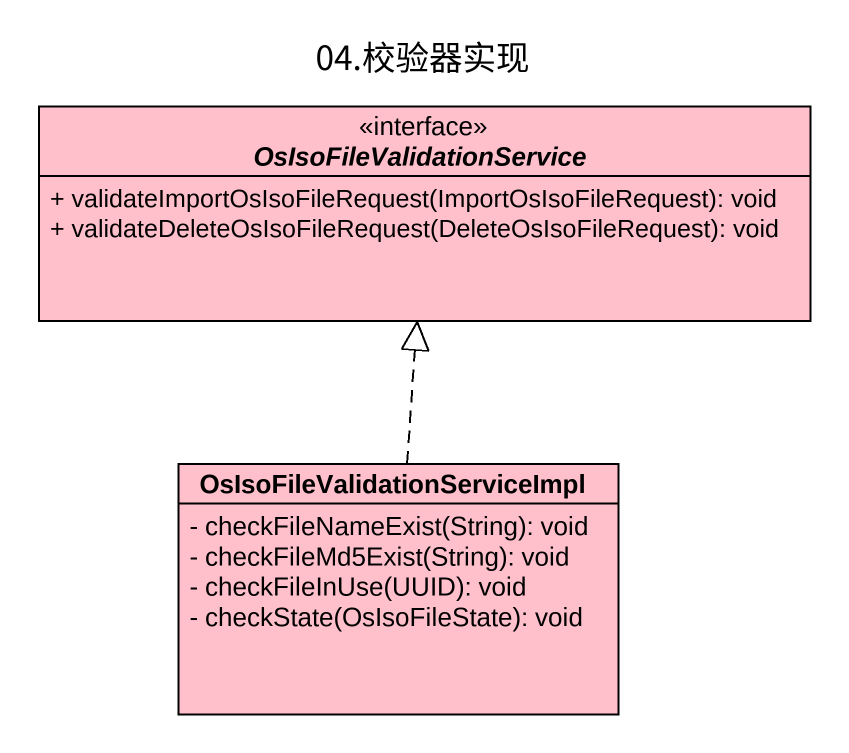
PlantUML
@startuml
title 04.校验器实现
hide circle
hide empty members
skinparam classAttributeIconSize 0
interface OsIsoFileValidationService <<interface>> #FFC0CB {
  + validateImportOsIsoFileRequest(ImportOsIsoFileRequest): void
  + validateDeleteOsIsoFileRequest(DeleteOsIsoFileRequest): void
}
class "OsIsoFileValidationServiceImpl" as OsIsoFileValidationServiceIm #FFC0CB {
  - checkFileNameExist(String): void
  - checkFileMd5Exist(String): void
  - checkFileInUse(UUID): void
  - checkState(OsIsoFileState): void
}
OsIsoFileValidationServiceIm .up.|> OsIsoFileValidationService
@enduml
